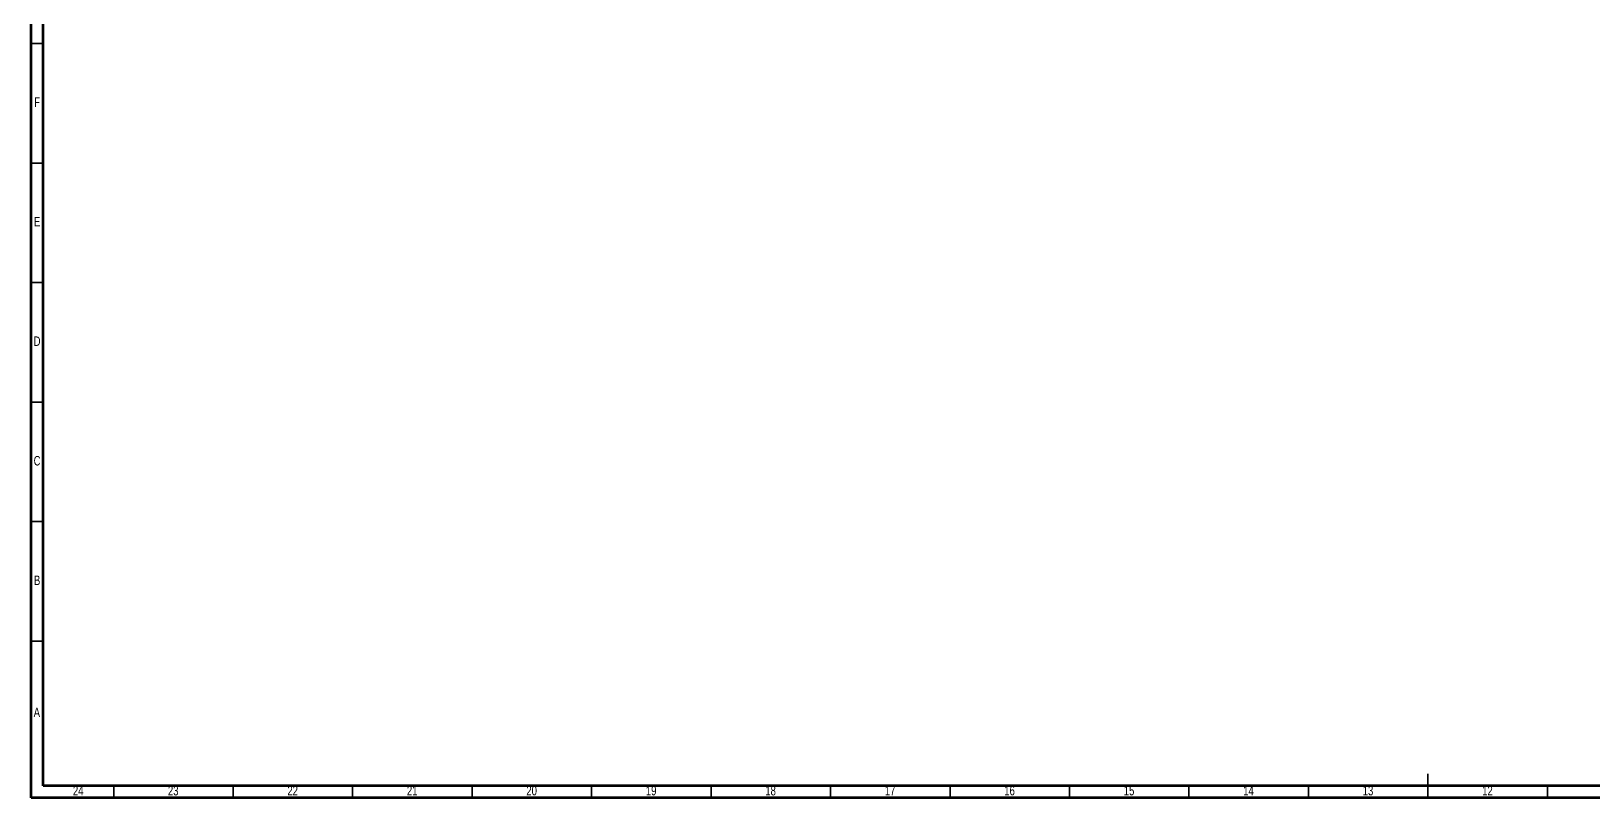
# Model space of a CAD drawing. Header units: inches. Extents: x 0.6 to 46.6, y 0.2 to 32.9.
# Drawn here: x 0.59 to 26.32, y 0.2 to 12.82 of the extents above; entities that cross this region are included whole.
import ezdxf

# ---------------------------------------------------------------- set-up
doc = ezdxf.new("R2010")
doc.units = ezdxf.units.IN
doc.header["$MEASUREMENT"] = 0
doc.styles.add('SLDTEXTSTYLE0', font='TXT', dxfattribs={"width": 0.75})

msp = doc.modelspace()

# ---------------------------------------------------------------- linework, layer by layer
at = {"color": 7, "linetype": 'Continuous', "lineweight": 70}
for p, q in [((0.591, 0.197), (0.591, 32.913)), ((0.787, 0.394), (0.787, 32.717)), ((46.417, 0.394), (0.787, 0.394)), ((46.614, 0.197), (0.591, 0.197))]:
    msp.add_line(p, q, dxfattribs=at)
at = {"color": 7, "linetype": 'Continuous', "lineweight": 35}
for p, q in [((0.787, 12.618), (0.591, 12.618)), ((0.787, 10.65), (0.591, 10.65)), ((0.787, 8.681), (0.591, 8.681)), ((0.787, 6.713), (0.591, 6.713)), ((0.787, 4.744), (0.591, 4.744)), ((0.787, 2.776), (0.591, 2.776)), ((23.602, 0.197), (23.602, 0.591)), ((1.949, 0.394), (1.949, 0.197)), ((3.917, 0.394), (3.917, 0.197)), ((5.886, 0.394), (5.886, 0.197)), ((7.854, 0.394), (7.854, 0.197)), ((9.823, 0.394), (9.823, 0.197)), ((11.791, 0.394), (11.791, 0.197)), ((13.76, 0.394), (13.76, 0.197)), ((15.728, 0.394), (15.728, 0.197)), ((17.697, 0.394), (17.697, 0.197)), ((19.665, 0.394), (19.665, 0.197)), ((21.634, 0.394), (21.634, 0.197)), ((23.602, 0.394), (23.602, 0.197)), ((25.571, 0.394), (25.571, 0.197))]:
    msp.add_line(p, q, dxfattribs=at)

# ---------------------------------------------------------------- texts
at = {"color": 7, "linetype": 'Continuous', "lineweight": 0, "attachment_point": 2, "style": 'SLDTEXTSTYLE0'}
for s, insert, char_height in [('F', (0.687, 11.731), 0.156), ('E', (0.689, 9.762), 0.156), ('D', (0.687, 7.794), 0.156), ('C', (0.687, 5.825), 0.156), ('B', (0.688, 3.857), 0.156), ('A', (0.683, 1.682), 0.156), ('24', (1.365, 0.392), 0.1562), ('23', (2.93, 0.392), 0.1562), ('22', (4.898, 0.392), 0.1562), ('21', (6.867, 0.392), 0.1562), ('20', (8.835, 0.392), 0.1562), ('19', (10.804, 0.392), 0.1562), ('18', (12.772, 0.392), 0.1562), ('17', (14.741, 0.392), 0.1562), ('16', (16.709, 0.392), 0.1562), ('15', (18.678, 0.392), 0.1562), ('14', (20.646, 0.392), 0.1562), ('13', (22.615, 0.392), 0.1562), ('12', (24.583, 0.392), 0.1562)]:
    msp.add_mtext(s, dxfattribs=dict(at, insert=insert, char_height=char_height))

doc.saveas('drawing.dxf')
